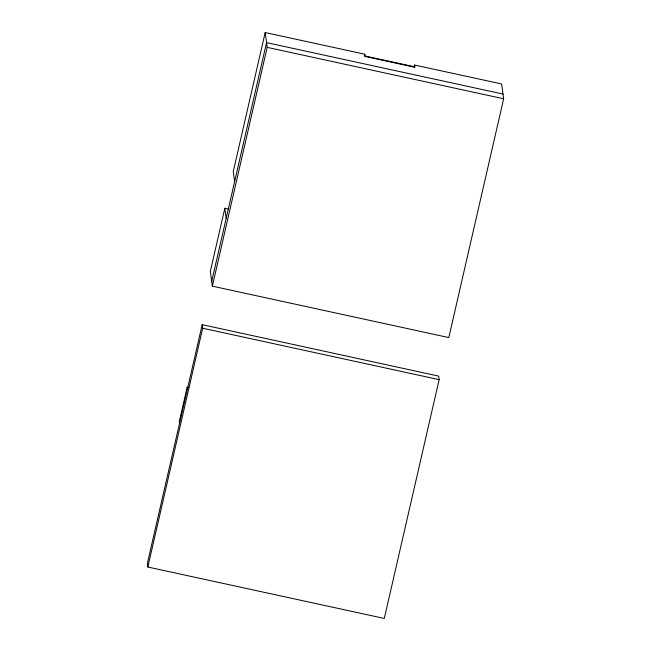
<?xml version="1.0" encoding="UTF-8"?>
<svg xmlns="http://www.w3.org/2000/svg" width="651" height="651" viewBox="0 0 651 651"><rect width="100%" height="100%" fill="white"/><g stroke="black" fill="none" stroke-linecap="round" stroke-linejoin="round"><path stroke-width="0.98" d="M228.558 209.093L224.823 208.279L210.338 271.345L212.34 286.155L448.808 337.576L503.654 98.789L501.644 83.971L414.532 65.027L414.126 66.776M414.532 65.027L414.833 67.281L365.056 56.45L364.747 54.204L265.185 32.55L233.261 171.538L234.62 181.613M188.847 387.548L187.187 387.19L179.31 421.482L179.554 423.256M211.697 281.419L266.544 42.624L503.011 94.045M202.192 324.678L147.346 563.473L147.834 567.029L384.293 618.45L439.14 379.655L438.66 376.099L202.192 324.678L202.673 328.234L147.834 567.029M212.34 286.155L267.187 47.36L265.185 32.55M364.348 55.953L364.747 54.204M364.991 55.978L414.768 66.809M267.187 47.36L503.654 98.789M202.673 328.234L439.14 379.655M224.823 208.279L226.182 218.354M187.187 387.19L187.431 388.964"/></g></svg>
